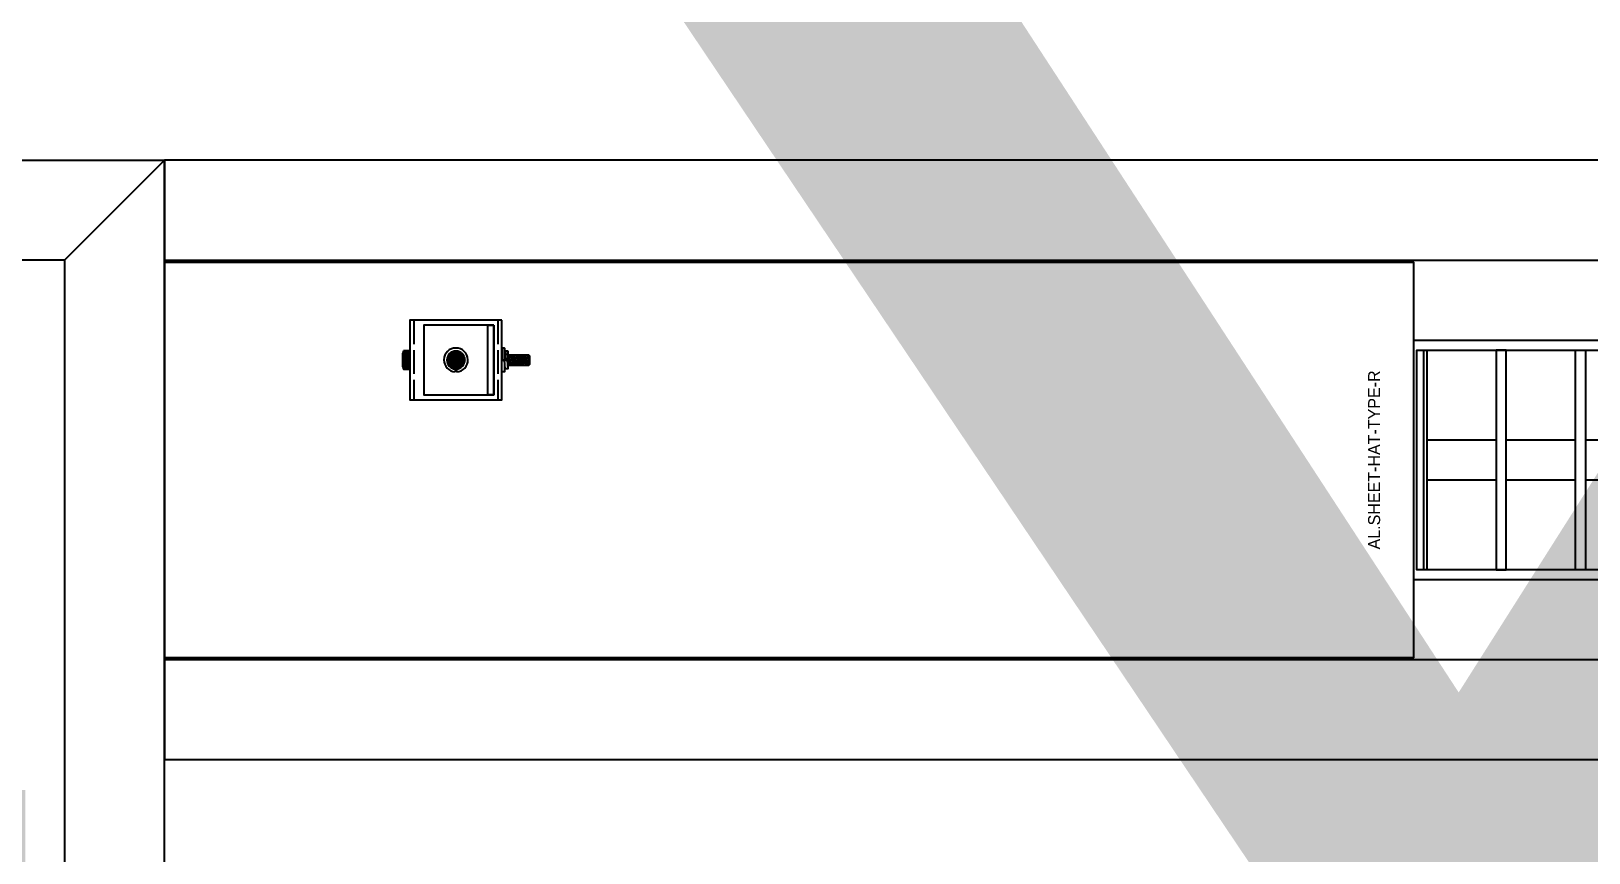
# Model space of a CAD drawing. Header units: millimetres. Extents: x -962357 to -591296, y -195428 to 59420.
# Drawn here: x -738998 to -738218, y 6916 to 7327 of the extents above; entities that cross this region are included whole.
import ezdxf
from ezdxf.enums import TextEntityAlignment as Align

# ---------------------------------------------------------------- set-up
doc = ezdxf.new("R2010")
doc.units = ezdxf.units.MM
doc.linetypes.add('ACAD_ISO02W100', pattern=[15, 12, -3])
for name, color, linetype in [('000 - CSD_PL_001 - ASCESSORIES', 251, 'Continuous'), ('000 - H A T C H', 8, 'Continuous'), ('000 - WIPEOUT', 250, 'Continuous'), ('001 - ASCESSORIES', 251, 'Continuous'), ('008 - LIGHTING', 1, 'Continuous'), ('A04_TUBE SERIES', 2, 'Continuous'), ('A11_ALU.SOLID SHEET', 2, 'Continuous')]:
    doc.layers.add(name, color=color, linetype=linetype)
doc.layers.get('000 - CSD_PL_001 - ASCESSORIES').off()

# ---------------------------------------------------------------- blocks, each defined once
blk = doc.blocks.new('*U634')
at = {"color": 1}
blk.add_wipeout([(600, -60), (-600, -60), (-600, 60), (600, 60)], dxfattribs=at).dxf.layer = '000 - WIPEOUT'
at = {"layer": '001 - ASCESSORIES', "color": 0}
blk.add_lwpolyline([(600, -60), (-600, -60), (-600, 60), (600, 60)], close=True, dxfattribs=at)
at = {"layer": '001 - ASCESSORIES'}
for points in [[(-593.5, -55), (-598.5, -55), (-598.5, 55), (-593.5, 55)], [(595, -55), (-595, -55), (-595, 55), (595, 55)], [(-558.77, -55), (-553.77, -55), (-553.77, 55), (-558.77, 55)], [(-514.03, -55), (-519.03, -55), (-519.03, 55), (-514.03, 55)]]:
    blk.add_lwpolyline(points, close=True, dxfattribs=at)
for points in [[(-593.5, 10), (-558.77, 10)], [(-553.77, 10), (-519.03, 10)], [(-514.03, 10), (-479.3, 10)], [(-593.5, -10), (-558.77, -10)], [(-553.77, -10), (-519.03, -10)], [(-514.03, -10), (-479.3, -10)]]:
    blk.add_lwpolyline(points, dxfattribs=at)
blk = doc.blocks.new('*U496')
at = {"layer": 'A11_ALU.SOLID SHEET', "color": 0}
blk.add_lwpolyline([(625.25, -98.8), (625.25, 98.8), (0, 98.8), (0, -98.8)], close=True, dxfattribs=at)
at = {"layer": 'Defpoints', "color": 250}
blk.add_point((0, 0), dxfattribs=at)
blk.add_text('AL.SHEET-HAT-TYPE-R', height=6, rotation=270, dxfattribs=at).set_placement((15, 0), align=Align.BOTTOM_CENTER)
blk = doc.blocks.new('*U378')
blk.add_attdef('EXTR.OVL-LENGTH_', (-25, -59.09), '', height=5)
blk.add_wipeout([(-25, 25), (25, -25), (25, 6873.5), (-25, 6823.5)]).dxf.layer = '000 - WIPEOUT'
at = {"layer": 'A04_TUBE SERIES', "color": 0}
blk.add_lwpolyline([(-25, 25), (25, -25), (25, 6873.5), (-25, 6823.5)], close=True, dxfattribs=at)
blk = doc.blocks.new('*U362')
blk.add_attdef('EXTR.OVL-LENGTH_', (-25, -59.09), '', height=5)
blk.add_wipeout([(-25, 25), (25, -25), (25, 2475), (-25, 2425)]).dxf.layer = '000 - WIPEOUT'
at = {"layer": 'A04_TUBE SERIES', "color": 0}
blk.add_lwpolyline([(-25, 25), (25, -25), (25, 2475), (-25, 2425)], close=True, dxfattribs=at)
blk = doc.blocks.new('*U624')
at = {"layer": 'A04_TUBE SERIES', "color": 0, "linetype": 'ByBlock', "xscale": -1, "rotation": 270}
blk.add_blockref('*U378', (25, 2475), dxfattribs=at)
at = {"layer": 'A04_TUBE SERIES', "color": 0, "linetype": 'ByBlock'}
blk.add_blockref('*U362', (6873.5, 25), dxfattribs=at)
blk = doc.blocks.new('*U554')
blk.add_attdef('EXTR.OVL-LENGTH_', (-25, -59.09), '', height=5)
blk.add_wipeout([(-25, 0), (25, 0), (25, 2275.25), (-25, 2275.25)]).dxf.layer = '000 - WIPEOUT'
blk.add_point((0, 0))
at = {"layer": 'A04_TUBE SERIES', "color": 0}
blk.add_lwpolyline([(-25, 0), (25, 0), (25, 2275.25), (-25, 2275.25)], close=True, dxfattribs=at)
blk = doc.blocks.new('*U555')
blk.add_attdef('EXTR.OVL-LENGTH_', (-25, -59.09), '', height=5)
blk.add_wipeout([(-25, 0), (25, 0), (25, 2275.25), (-25, 2275.25)]).dxf.layer = '000 - WIPEOUT'
blk.add_point((0, 0))
at = {"layer": 'A04_TUBE SERIES', "color": 0}
blk.add_lwpolyline([(-25, 0), (25, 0), (25, 2275.25), (-25, 2275.25)], close=True, dxfattribs=at)
blk = doc.blocks.new('*U5836')
at = {"layer": 'A11_ALU.SOLID SHEET', "color": 1, "rotation": 180}
blk.add_blockref('*U496', (6374.5, 3532.5), dxfattribs=at)
at = {"layer": '008 - LIGHTING'}
blk.add_blockref('*U634', (6974.5, 3532.5), dxfattribs=at)
at = {"layer": 'A11_ALU.SOLID SHEET'}
blk.add_blockref('*U624', (-1149.25, 1182.5), dxfattribs=at)
at = {"layer": 'A04_TUBE SERIES', "linetype": 'ByBlock', "rotation": 270}
for name, p in [('*U554', (5749.25, 3657.5)), ('*U555', (5749.25, 3407.5))]:
    blk.add_blockref(name, p, dxfattribs=at)
blk = doc.blocks.new('000 - ASSCESSORIES_FAMELINE_GALV.BRACKET_FITTING_L-PROFILE_BK-08_TOP_VIEW')
at = {"linetype": 'Continuous'}
blk.add_wipeout([(-17.5, 19), (-17.5, -16), (17.5, -16), (17.5, 19)], dxfattribs=at).dxf.layer = '000 - WIPEOUT'
at = {"layer": '001 - ASCESSORIES', "linetype": 'ByBlock'}
blk.add_lwpolyline([(-17.5, 19), (17.5, 19), (17.5, 16), (-17.5, 16)], close=True, dxfattribs=at)
at = {"layer": '001 - ASCESSORIES', "color": 0, "linetype": 'Continuous'}
blk.add_lwpolyline([(-17.5, 19), (-17.5, -16), (17.5, -16), (17.5, 19)], close=True, dxfattribs=at)
at = {"layer": '001 - ASCESSORIES'}
blk.add_circle((0, 0), 3.5, dxfattribs=at)
blk = doc.blocks.new('*U492')
at = {"layer": '001 - ASCESSORIES', "color": 0}
blk.add_blockref('000 - ASSCESSORIES_FAMELINE_GALV.BRACKET_FITTING_L-PROFILE_BK-08_TOP_VIEW', (0, 0), dxfattribs=at)
blk = doc.blocks.new('000 - DYNAMIC_VIEW_ASSCESSORIES_GALV.STUD_FULL_THREAD_1-4_TOP_VIEW')
at = {"layer": '000 - H A T C H'}
h = blk.add_hatch(color=250, dxfattribs=at)
h.dxf.hatch_style = 1
edge = h.paths.add_edge_path()
edge.add_arc((0, 0), 3.18, 0, 360)
at = {"layer": '001 - ASCESSORIES', "color": 0}
blk.add_circle((0, 0), 3.18, dxfattribs=at)
blk = doc.blocks.new('*U485')
at = {"layer": '001 - ASCESSORIES', "color": 0}
blk.add_blockref('000 - DYNAMIC_VIEW_ASSCESSORIES_GALV.STUD_FULL_THREAD_1-4_TOP_VIEW', (0, 0), dxfattribs=at)
blk = doc.blocks.new('000 - ASSCESSORIES_FAMELINE_GALV.BRACKET_FITTING_U-PROFILE_BK-07_TOP_VIEW')
at = {"linetype": 'Continuous'}
blk.add_wipeout([(20, -23), (20, 23), (-20, 23), (-20, -23)], dxfattribs=at).dxf.layer = '000 - WIPEOUT'
at = {"layer": '001 - ASCESSORIES', "linetype": 'ACAD_ISO02W100'}
for p, q in [((20, 21), (-20, 21)), ((20, -21), (-20, -21))]:
    blk.add_line(p, q, dxfattribs=at)
at = {"layer": '001 - ASCESSORIES', "color": 0, "linetype": 'Continuous'}
blk.add_lwpolyline([(20, -23), (20, 23), (-20, 23), (-20, -23)], close=True, dxfattribs=at)
at = {"layer": '001 - ASCESSORIES', "linetype": 'Continuous'}
blk.add_circle((0, 0), 3.5, dxfattribs=at)
blk = doc.blocks.new('*U489')
at = {"layer": '001 - ASCESSORIES', "color": 0, "linetype": 'ByBlock'}
blk.add_blockref('000 - ASSCESSORIES_FAMELINE_GALV.BRACKET_FITTING_U-PROFILE_BK-07_TOP_VIEW', (0, 0), dxfattribs=at)
blk = doc.blocks.new('*U281')
at = {"layer": '001 - ASCESSORIES', "color": 0}
blk.add_lwpolyline([(4.62, 0), (2.31, 4), (-2.31, 4), (-4.62, 0), (-2.31, -4), (2.31, -4)], close=True, dxfattribs=at)
at = {"layer": '001 - ASCESSORIES', "color": 8}
blk.add_circle((0, 0), 3.85, dxfattribs=at)
at = {"layer": '001 - ASCESSORIES', "color": 0}
blk.add_circle((0, 0), 2.6, dxfattribs=at)
blk = doc.blocks.new('*U639')
at = {"layer": '000 - CSD_PL_001 - ASCESSORIES', "color": 0, "rotation": 270}
blk.add_blockref('*U281', (0, 0), dxfattribs=at)
blk = doc.blocks.new('*U308')
at = {"layer": '001 - ASCESSORIES'}
blk.add_lwpolyline([(-0.25, -4.49), (-0.25, -2.49, -19.949874), (0.25, -2.49), (0.25, -4.49)], format="xyb", dxfattribs=at)
blk.add_arc((0, 0), 4.5, 273.18474, 266.81526, dxfattribs=at)
blk = doc.blocks.new('000 - ASSCESSORIES_SPRING_WASHER_M5_TOP_VIEW')
at = {"color": 6}
blk.add_blockref('*U308', (0, 0), dxfattribs=at)
blk = doc.blocks.new('*U641')
at = {"color": 6}
blk.add_blockref('000 - ASSCESSORIES_SPRING_WASHER_M5_TOP_VIEW', (0, 0), dxfattribs=at)
blk = doc.blocks.new('*U307')
at = {"layer": '001 - ASCESSORIES'}
blk.add_lwpolyline([(-0.25, -5.99), (-0.25, -2.49, -19.949874), (0.25, -2.49), (0.25, -5.99)], format="xyb", dxfattribs=at)
blk.add_arc((0, 0), 6, 273.18474, 266.81526, dxfattribs=at)
blk = doc.blocks.new('000 - ASSCESSORIES_WASHER_M5_TOP_VIEW')
at = {"color": 6}
blk.add_blockref('*U307', (0, 0), dxfattribs=at)
blk = doc.blocks.new('*U640')
at = {"color": 6}
blk.add_blockref('000 - ASSCESSORIES_WASHER_M5_TOP_VIEW', (0, 0), dxfattribs=at)
blk = doc.blocks.new('*U282')
at = {"color": 1}
for p, q in [((-3.46, 3.5), (3.46, 3.5)), ((-3.46, 0), (3.46, 0))]:
    blk.add_line(p, q, dxfattribs=at)
at = {"color": 0}
for points in [[(-2.31, 3.21, 0.249855), (-4.62, 3.21), (-4.62, 0.29, 0.249855), (-2.31, 0.29)], [(2.31, 3.21, 0.062432), (0, 3.5, 0.062432), (-2.31, 3.21), (-2.31, 0.29, 0.061701), (0, 0, 0.061701), (2.31, 0.29)], [(4.62, 3.21, 0.249855), (2.31, 3.21), (2.31, 0.29, 0.249855), (4.62, 0.29)]]:
    blk.add_lwpolyline(points, format="xyb", close=True, dxfattribs=at)
blk = doc.blocks.new('*U296')
at = {"layer": '000 - H A T C H'}
h = blk.add_hatch(dxfattribs=at)
h.set_pattern_fill('ANSI35', color=8, scale=4, angle=65)
h.set_pattern_definition([(110, (-0.5, 0), (-0.939693, -0.34202), []), (110, (-0.2012, 0.6409), (-0.939693, -0.34202), [1.25, -0.25, 0, -0.25])])
h.paths.add_polyline_path([(0, -2.5), (59.5, -2.5), (59.5, 2.5), (0, 2.5)])
at = {"color": 8}
blk.add_line((59.5, -2.5), (59.5, 2.5), dxfattribs=at)
at = {"color": 1}
blk.add_lwpolyline([(59.5, 2.5), (0, 2.5), (0, -2.5), (59.5, -2.5), (60, -2), (60, 2)], close=True, dxfattribs=at)
blk = doc.blocks.new('*U448')
at = {"layer": '000 - H A T C H'}
h = blk.add_hatch(color=250, dxfattribs=at)
h.dxf.hatch_style = 1
edge = h.paths.add_edge_path()
edge.add_line((-0.29, -4.62), (-3.21, -4.62))
edge.add_arc((-1.05, -3.46), 2.45, 180, 208.05689, ccw=False)
edge.add_line((-3.5, -3.46), (-3.5, -0.01))
edge.add_arc((5.86, 0), 9.36, 179.97608, 180.02392, ccw=False)
edge.add_line((-3.5, 0), (-3.5, 0))
edge.add_arc((5.86, 0), 9.36, 179.97608, 180.02392, ccw=False)
edge.add_line((-3.5, 0.01), (-3.5, 3.46))
edge.add_arc((-1.05, 3.46), 2.45, 151.94311, 180, ccw=False)
edge.add_line((-3.21, 4.62), (-0.29, 4.62))
edge.add_arc((-2.45, 3.46), 2.45, 360, 388.05689, ccw=False)
edge.add_line((0, 3.46), (0, -3.46))
edge.add_arc((-2.45, -3.46), 2.45, 331.94311, 360, ccw=False)
blk.add_blockref('*U296', (0, 0))
at = {"layer": '001 - ASCESSORIES', "rotation": 90}
blk.add_blockref('*U282', (0, 0), dxfattribs=at)
blk = doc.blocks.new('*U306')
blk.add_wipeout([(-6, 0.65), (6, 0.65), (6, -0.65), (-6, -0.65)]).dxf.layer = '000 - WIPEOUT'
at = {"layer": '001 - ASCESSORIES'}
blk.add_lwpolyline([(-6, 0.65), (6, 0.65), (6, -0.65), (-6, -0.65)], close=True, dxfattribs=at)
blk.add_wipeout([(0.1, -0.65), (6, -0.65), (6, 0.65), (0.1, 0.65)]).dxf.layer = '000 - WIPEOUT'
blk.add_wipeout([(-0.1, -0.65), (-6, -0.65), (-6, 0.65), (-0.1, 0.65)]).dxf.layer = '000 - WIPEOUT'
for points in [[(-0.1, -0.65), (-6, -0.65), (-6, 0.65), (-0.1, 0.65)], [(0.1, -0.65), (6, -0.65), (6, 0.65), (0.1, 0.65)]]:
    blk.add_lwpolyline(points, close=True, dxfattribs=at)
blk = doc.blocks.new('000 - ASSCESSORIES_WASHER_M5_FRONT-SIDE-BACK_VIEW')
at = {"color": 6}
blk.add_blockref('*U306', (0, 0), dxfattribs=at)
blk = doc.blocks.new('*U637')
at = {"color": 6}
blk.add_blockref('000 - ASSCESSORIES_WASHER_M5_FRONT-SIDE-BACK_VIEW', (0, 0), dxfattribs=at)
blk = doc.blocks.new('*U309')
blk.add_wipeout([(-4.5, 0.65), (4.5, 0.65), (4.5, -0.65), (-4.5, -0.65)]).dxf.layer = '000 - WIPEOUT'
at = {"layer": '001 - ASCESSORIES'}
blk.add_lwpolyline([(-4.5, 0.65), (4.5, 0.65), (4.5, -0.65), (-4.5, -0.65)], close=True, dxfattribs=at)
blk.add_wipeout([(0.1, -0.95), (4.5, -0.65), (4.5, 0.65), (0.1, 0.35)]).dxf.layer = '000 - WIPEOUT'
blk.add_wipeout([(-0.1, -0.35), (-4.5, -0.65), (-4.5, 0.65), (-0.1, 0.95)]).dxf.layer = '000 - WIPEOUT'
for points in [[(-0.1, -0.35), (-4.5, -0.65), (-4.5, 0.65), (-0.1, 0.95)], [(0.1, -0.95), (4.5, -0.65), (4.5, 0.65), (0.1, 0.35)]]:
    blk.add_lwpolyline(points, close=True, dxfattribs=at)
blk = doc.blocks.new('000 - ASSCESSORIES_SPRING_WASHER_M5_FRONT-SIDE-BACK_VIEW')
at = {"color": 6}
blk.add_blockref('*U309', (0, 0), dxfattribs=at)
blk = doc.blocks.new('*U638')
at = {"color": 6}
blk.add_blockref('000 - ASSCESSORIES_SPRING_WASHER_M5_FRONT-SIDE-BACK_VIEW', (0, 0), dxfattribs=at)
blk = doc.blocks.new('*U486')
at = {"layer": '001 - ASCESSORIES'}
blk.add_blockref('*U448', (-23, 0), dxfattribs=at)
at = {"layer": '001 - ASCESSORIES', "color": 6, "rotation": 180}
for name in ['*U640', '*U641']:
    blk.add_blockref(name, (0, 0), dxfattribs=at)
at = {"layer": '001 - ASCESSORIES', "color": 2, "rotation": 270}
blk.add_blockref('*U639', (0, 0), dxfattribs=at)
blk.add_blockref('*U639', (0, 0), dxfattribs=at)
at = {"layer": '001 - ASCESSORIES', "color": 0, "rotation": 90}
blk.add_blockref('*U489', (0, 0), dxfattribs=at)
at = {"layer": '001 - ASCESSORIES', "color": 0, "rotation": 270}
blk.add_blockref('*U492', (0, 0), dxfattribs=at)
at = {"layer": '001 - ASCESSORIES', "rotation": 90}
blk.add_blockref('*U637', (23.65, 0), dxfattribs=at)
at = {"layer": '001 - ASCESSORIES', "color": 6}
for name in ['*U640', '*U641']:
    blk.add_blockref(name, (0, 0), dxfattribs=at)
at = {"layer": '001 - ASCESSORIES', "color": 2, "rotation": 90}
blk.add_blockref('*U639', (0, 0), dxfattribs=at)
blk.add_blockref('*U639', (0, 0), dxfattribs=at)
at = {"layer": '001 - ASCESSORIES', "color": 1}
blk.add_blockref('*U485', (0, 0), dxfattribs=at)
at = {"layer": '001 - ASCESSORIES', "rotation": 90}
blk.add_blockref('*U638', (25.25, 0), dxfattribs=at)
blk = doc.blocks.new('C-1-PP19-AR-4180-01-B_20250903-141828_ERROR_HANGING')
at = {"layer": '000 - CSD_PL_001 - ASCESSORIES', "linetype": 'ByBlock'}
blk.add_blockref('*U486', (5895.11, 3582.5), dxfattribs=at)

msp = doc.modelspace()

# ---------------------------------------------------------------- block references
msp.add_blockref('*U5836', (-744680, 3580))

# ---------------------------------------------------------------- next in the draw order: block references
msp.add_blockref('C-1-PP19-AR-4180-01-B_20250903-141828_ERROR_HANGING', (-744680, 3580))

# ---------------------------------------------------------------- next in the draw order: texts
at = {"insert": (-773972.15, 7486.73), "char_height": 1250, "width": 60593.75, "attachment_point": 1}
msp.add_mtext('C-1-PP19-AR-4180-01-B_20250908-040939_EXDOWNLIGHT', dxfattribs=at)

doc.saveas('drawing.dxf')
